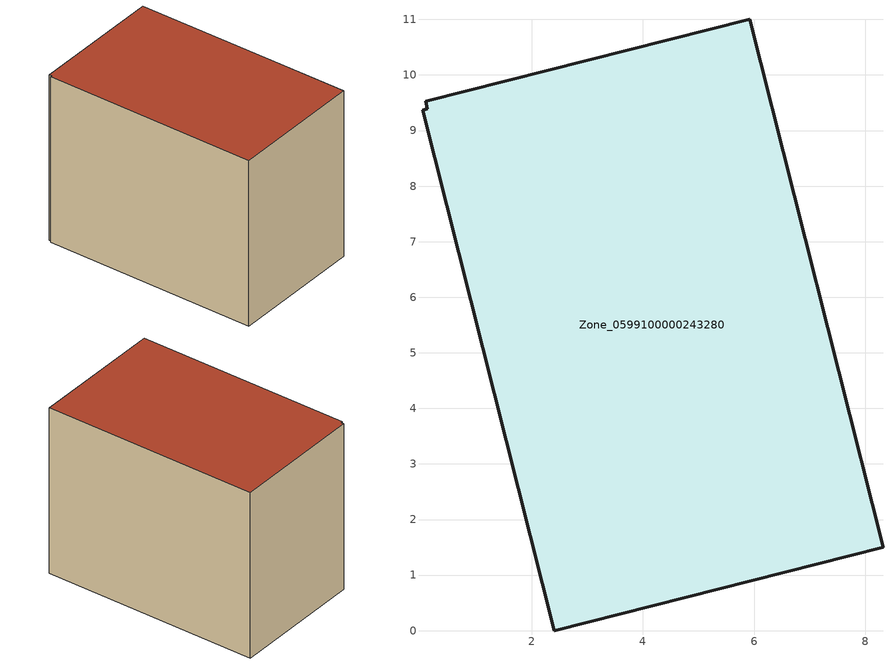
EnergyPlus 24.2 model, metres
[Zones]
Zone_0599100000243280
 floor ground (C_G): 0.09,9.52 5.92,11 8.32,1.5 2.4,0 0.03,9.37 0.12,9.39 z0
 wall outside (C_F): 8.32,1.5 5.92,11 0.09,9.52 0.12,9.39 0.03,9.37 2.4,0 8.32,1.5 z0:7.72
 roof outside (C_R): 5.92,11 0.09,9.52 0.12,9.39 0.03,9.37 2.4,0 8.32,1.5 z7.72
[BUILDING]
Pand.0599100000243280: North Axis=0; Terrain=City; Loads Convergence Tolerance Value=0.04; Temperature Convergence Tolerance Value=0.4; Solar Distribution=FullExterior; Maximum Number of Warmup Days=25; Minimum Number of Warmup Days=1
[Site:Location]
Rotterdam.The.Hague.AP_ZH_NLD Design_Conditions: Latitude=51.96; Longitude=4.45; Time Zone=1; Elevation=-4.5
[SITE:GROUNDTEMPERATURE:BUILDINGSURFACE]
18, 18, 18, 18, 18, 18, 18, 18, 18, 18, 18, 18
[MATERIAL] Thermal Absorptance=0.9; Solar Absorptance=0.7; Visible Absorptance=0.7
Name | Roughness | Thickness | Conductivity | Density | Specific Heat
G.TI.1965-1974 | MediumSmooth | 0.15 | 0.882353 | 540 | 1210
F.TI.1965-1974 | Rough | 0.3 | 0.697674 | 1920 | 840
R.TI.1965-1974 | MediumRough | 0.2 | 0.232558 | 1500 | 1000
[CONSTRUCTION]
C_G: G.TI.1965-1974
C_F: F.TI.1965-1974
C_R: R.TI.1965-1974
[ZONE]
Zone_0599100000243280: Type=1; Multiplier=1; Ceiling Height=Autocalculate; Volume=Autocalculate; Floor Area=autocalculate; Part of Total Floor Area=Yes
[ZONEINFILTRATION:DESIGNFLOWRATE]
Infil_Zone_0599100000243280: Zone or ZoneList or Space or SpaceList=Zone_0599100000243280; Schedule=AlwaysOn; Design Flow Rate Calculation Method=Flow/Area; Flow Rate per Floor Area=0.003; Constant Term Coefficient=1; Temperature Term Coefficient=0; Velocity Term Coefficient=0; Velocity Squared Term Coefficient=0
[HVACTEMPLATE:ZONE:IDEALLOADSAIRSYSTEM]
Zone_0599100000243280: Maximum Heating Supply Air Temperature=50; Minimum Cooling Supply Air Temperature=13; Maximum Heating Supply Air Humidity Ratio=0.0156; Minimum Cooling Supply Air Humidity Ratio=0.0077; Heating Limit=NoLimit; Cooling Limit=NoLimit; Dehumidification Control Type=ConstantSensibleHeatRatio; Cooling Sensible Heat Ratio=0.7; Dehumidification Setpoint=60; Humidification Control Type=None; Humidification Setpoint=30; Outdoor Air Method=None; Outdoor Air Flow Rate per Person=0.00944; Outdoor Air Flow Rate per Zone Floor Area=0; Outdoor Air Flow Rate per Zone=0; Demand Controlled Ventilation Type=None; Outdoor Air Economizer Type=NoEconomizer; Heat Recovery Type=None; Sensible Heat Recovery Effectiveness=0.7; Latent Heat Recovery Effectiveness=0.65
[ZONECONTROL:THERMOSTAT]
ThermostatControl_Zone_0599100000243280: Zone or ZoneList=Zone_0599100000243280; Control Type Schedule=DualSetpointControlType; Control 1=Thermostat_Zone_0599100000243280; Temperature Difference Between Cutout And Setpoint=0
[THERMOSTATSETPOINT:DUALSETPOINT]
Thermostat_Zone_0599100000243280: Heating Setpoint Temperature Schedule=HeatingSetpoint_Zone_0599100000243280; Cooling Setpoint Temperature Schedule=CoolingSetpoint_Zone_0599100000243280
[SCHEDULE:COMPACT]
HeatingSetpoint_Zone_0599100000243280: Through: 12/31, For: AllDays, Until: 24:00, 21
CoolingSetpoint_Zone_0599100000243280: Through: 12/31, For: AllDays, Until: 24:00, 24
DualSetpointControlType: Through: 12/31, For: AllDays, Until: 24:00, 4
AlwaysOn: Through: 12/31, For: AllDays, Until: 24:00, 1
